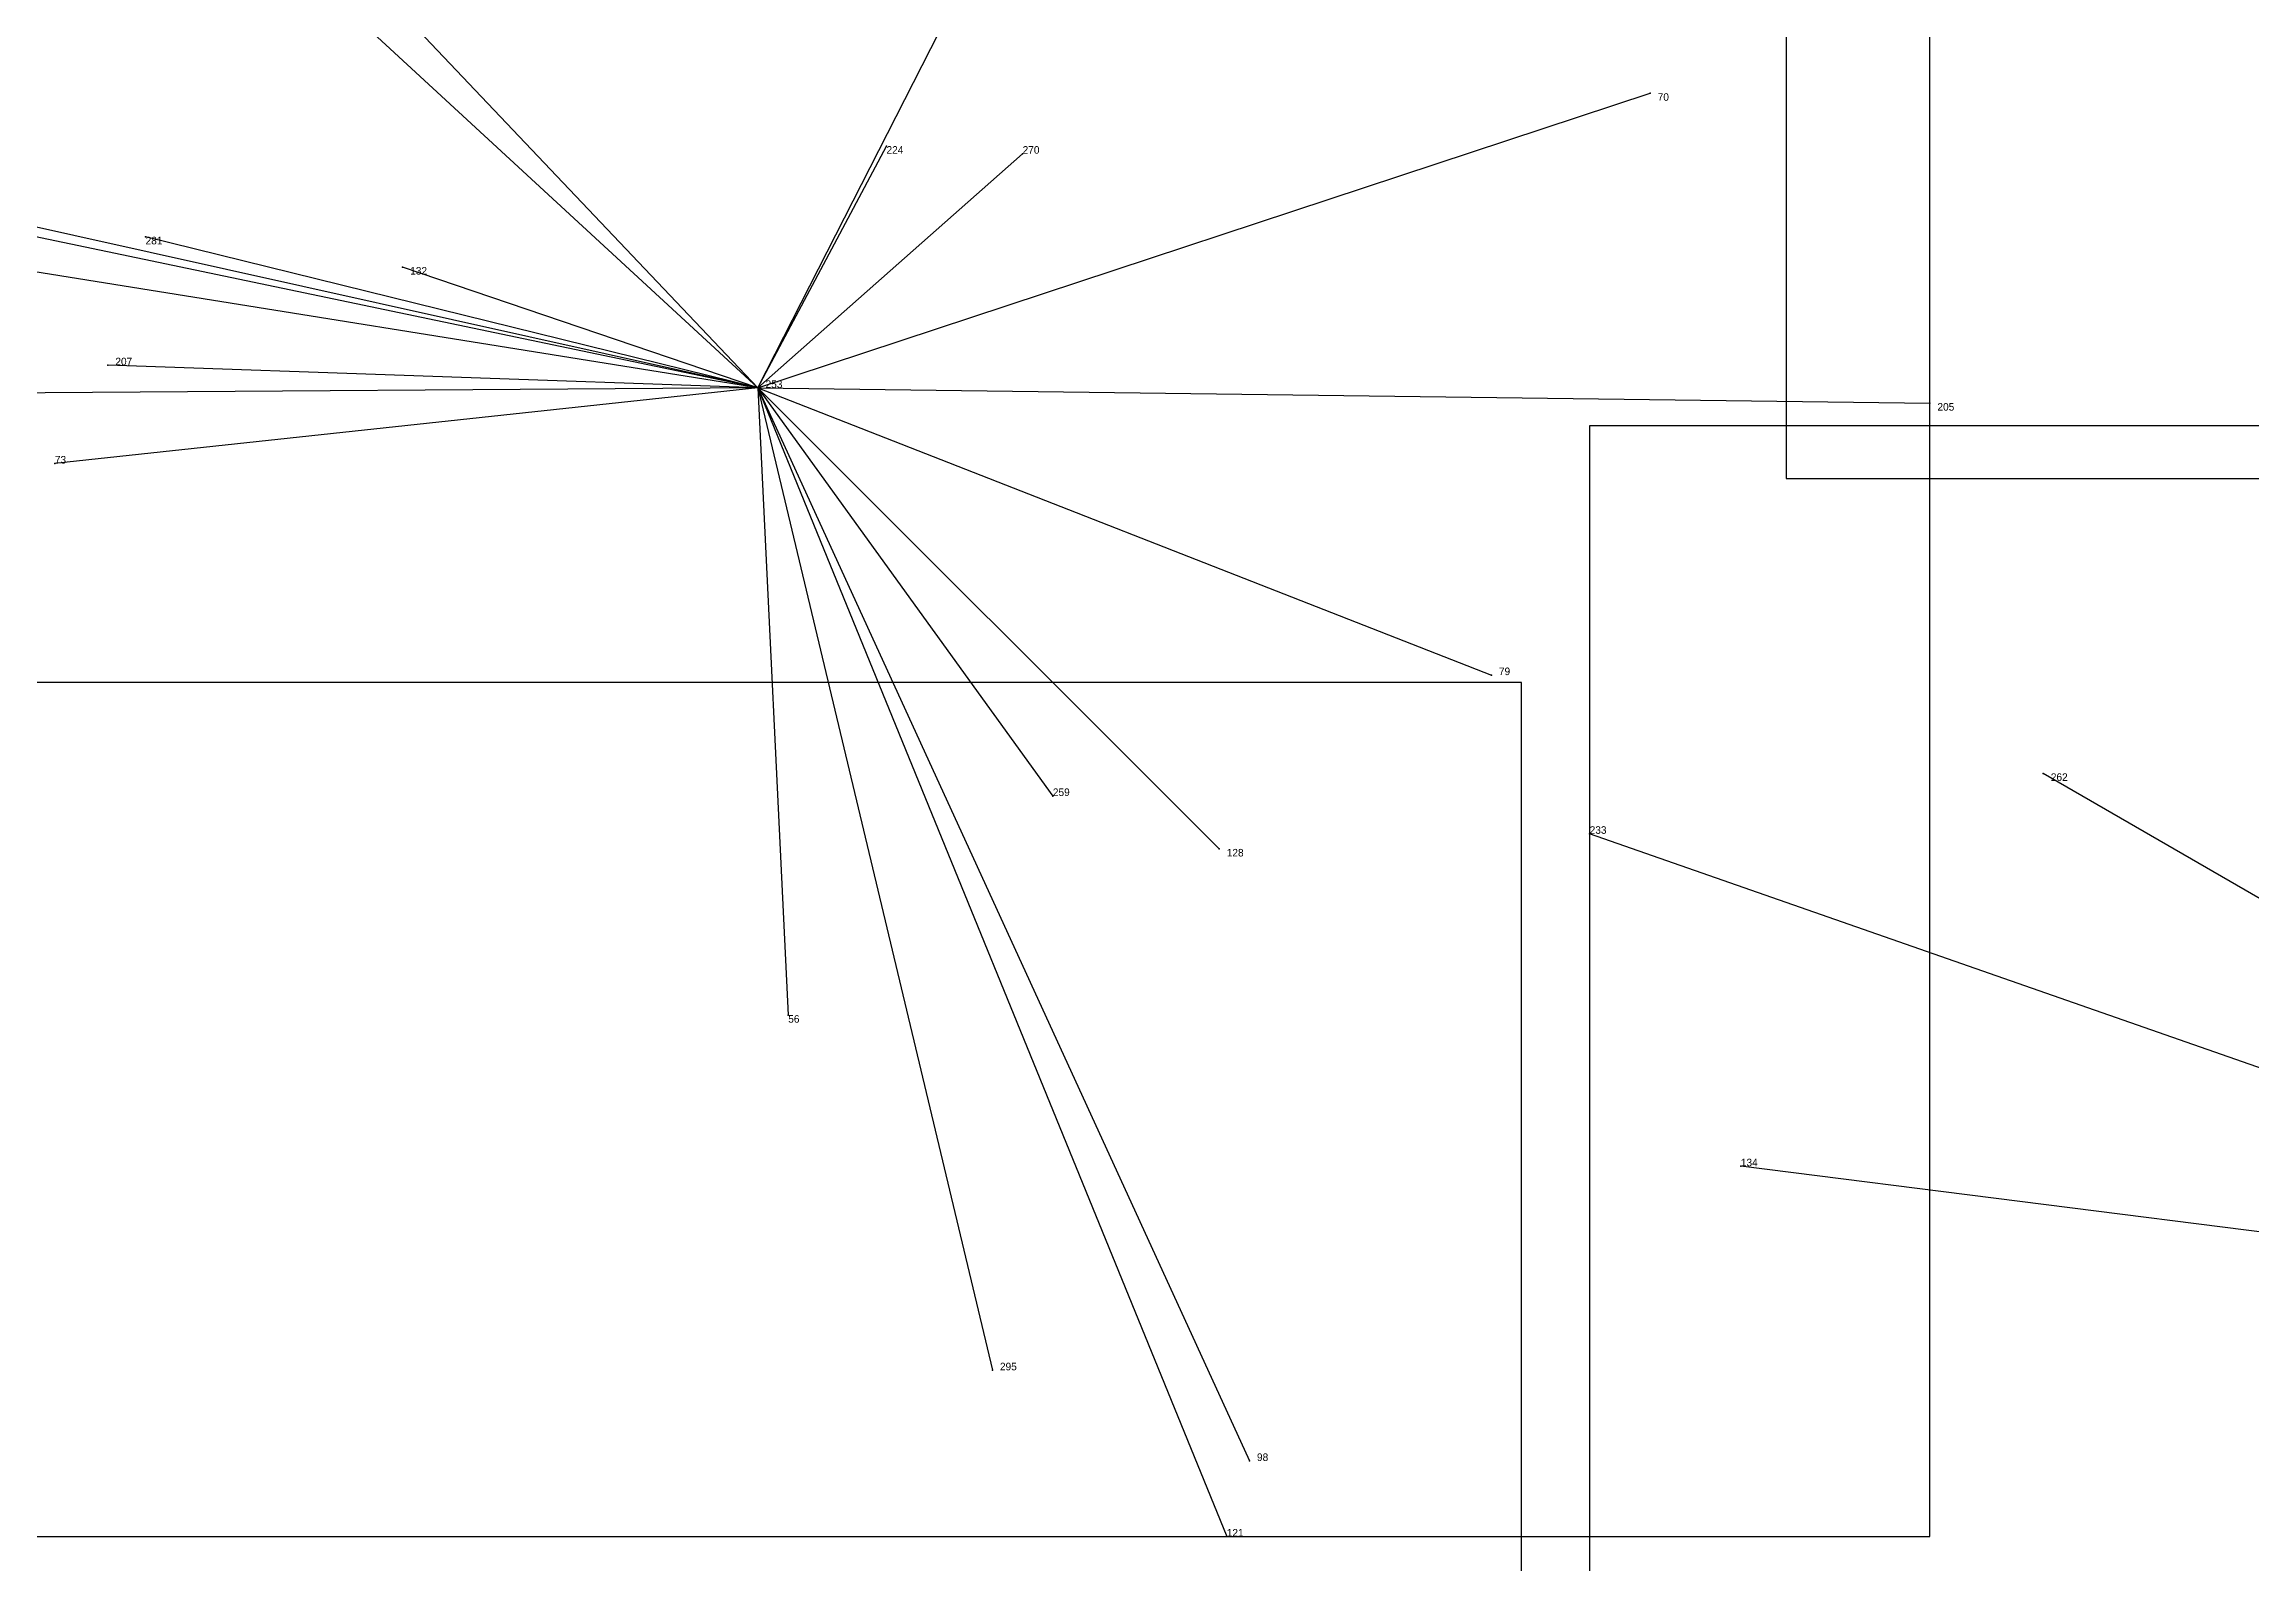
# Model space of a CAD drawing. Extents: x 0.01 to 1, y 0.004 to 0.997.
# Drawn here: x 0.2276 to 0.5196, y 0.4034 to 0.6045 of the extents above; entities that cross this region are included whole.
import ezdxf

# ---------------------------------------------------------------- set-up
doc = ezdxf.new("R2010")
doc.units = 0
for name, color, linetype in [('Clients', 3, 'CONTINUOUS'), ('Facilities', 3, 'CONTINUOUS'), ('Facilities_lines', 3, 'CONTINUOUS'), ('Min_max_boxes', 1, 'CONTINUOUS'), ('Normals', 1, 'CONTINUOUS'), ('Source_points', 5, 'CONTINUOUS'), ('Text', 3, 'CONTINUOUS')]:
    doc.layers.add(name, color=color, linetype=linetype)

msp = doc.modelspace()

# ---------------------------------------------------------------- linework, layer by layer
at = {"layer": 'Clients', "color": 5}
for p in [(0.44, 0.598), (0.339, 0.591), (0.357, 0.59), (0.241, 0.579), (0.275, 0.575), (0.236, 0.562), (0.477, 0.557), (0.229, 0.549), (0.419, 0.521), (0.492, 0.508), (0.361, 0.505), (0.432, 0.5), (0.383, 0.498), (0.326, 0.476), (0.452, 0.456), (0.353, 0.429), (0.387, 0.417), (0.384, 0.407)]:
    msp.add_point(p, dxfattribs=at)
at = {"layer": 'Facilities', "color": 3}
msp.add_point((0.322, 0.559), dxfattribs=at)
at = {"layer": 'Facilities_lines', "color": 3}
for p, q in [((0.322, 0.559), (0.381, 0.675)), ((0.322, 0.559), (0.23, 0.656)), ((0.322, 0.559), (0.244, 0.631)), ((0.322, 0.559), (0.138, 0.6)), ((0.322, 0.559), (0.44, 0.598)), ((0.322, 0.559), (0.339, 0.591)), ((0.322, 0.559), (0.357, 0.59)), ((0.322, 0.559), (0.154, 0.586)), ((0.322, 0.559), (0.212, 0.582)), ((0.322, 0.559), (0.241, 0.579)), ((0.322, 0.559), (0.275, 0.575)), ((0.322, 0.559), (0.236, 0.562)), ((0.322, 0.559), (0.177, 0.558)), ((0.322, 0.559), (0.229, 0.549)), ((0.322, 0.559), (0.326, 0.476)), ((0.322, 0.559), (0.419, 0.521)), ((0.322, 0.559), (0.387, 0.417)), ((0.322, 0.559), (0.384, 0.407)), ((0.322, 0.559), (0.383, 0.498)), ((0.322, 0.559), (0.477, 0.557)), ((0.322, 0.559), (0.361, 0.505)), ((0.322, 0.559), (0.353, 0.429)), ((0.618, 0.435), (0.492, 0.508)), ((0.618, 0.435), (0.432, 0.5)), ((0.618, 0.435), (0.452, 0.456))]:
    msp.add_line(p, q, dxfattribs=at)
at = {"layer": 'Min_max_boxes', "color": 1}
for p, q in [((0.458, 0.834), (0.458, 0.547)), ((0.458, 0.834), (0.458, 0.547)), ((0.477, 0.407), (0.477, 0.675)), ((0.477, 0.407), (0.477, 0.675)), ((0.759, 0.554), (0.432, 0.554)), ((0.432, 0.554), (0.432, 0.26)), ((0.759, 0.554), (0.432, 0.554)), ((0.432, 0.554), (0.432, 0.26)), ((0.432, 0.554), (0.432, 0.554)), ((0.458, 0.547), (0.73, 0.547)), ((0.458, 0.547), (0.73, 0.547)), ((0.458, 0.547), (0.458, 0.547)), ((0.423, 0.52), (0.018, 0.52)), ((0.423, 0.52), (0.018, 0.52)), ((0.423, 0.246), (0.423, 0.52)), ((0.423, 0.246), (0.423, 0.52)), ((0.423, 0.52), (0.423, 0.52)), ((0.138, 0.407), (0.477, 0.407)), ((0.138, 0.407), (0.477, 0.407)), ((0.477, 0.407), (0.477, 0.407))]:
    msp.add_line(p, q, dxfattribs=at)
at = {"layer": 'Normals', "color": 1}
for p, q in [((0.44, 0.598), (0.44, 0.598, 0.1)), ((0.339, 0.591), (0.339, 0.591, 0.1)), ((0.357, 0.59), (0.357, 0.59, 0.1)), ((0.241, 0.579), (0.241, 0.579, 0.1)), ((0.275, 0.575), (0.275, 0.575, 0.1)), ((0.236, 0.562), (0.236, 0.562, 0.1)), ((0.322, 0.559), (0.322, 0.559, 0.1)), ((0.477, 0.557), (0.477, 0.557, 0.1)), ((0.229, 0.549), (0.229, 0.549, 0.1)), ((0.419, 0.521), (0.419, 0.521, 0.1)), ((0.492, 0.508), (0.492, 0.508, 0.1)), ((0.361, 0.505), (0.361, 0.505, 0.1)), ((0.432, 0.5), (0.432, 0.5, 0.1)), ((0.383, 0.498), (0.383, 0.498, 0.1)), ((0.326, 0.476), (0.326, 0.476, 0.1)), ((0.452, 0.456), (0.452, 0.456, 0.1)), ((0.353, 0.429), (0.353, 0.429, 0.1)), ((0.387, 0.417), (0.387, 0.417, 0.1)), ((0.384, 0.407), (0.384, 0.407, 0.1))]:
    msp.add_line(p, q, dxfattribs=at)
at = {"layer": 'Source_points', "color": 5}
for p in [(0.44, 0.598), (0.339, 0.591), (0.357, 0.59), (0.241, 0.579), (0.275, 0.575), (0.236, 0.562), (0.322, 0.559), (0.477, 0.557), (0.229, 0.549), (0.419, 0.521), (0.492, 0.508), (0.361, 0.505), (0.432, 0.5), (0.383, 0.498), (0.326, 0.476), (0.452, 0.456), (0.353, 0.429), (0.387, 0.417), (0.384, 0.407)]:
    msp.add_point(p, dxfattribs=at)

# ---------------------------------------------------------------- texts
at = {"layer": 'Text', "color": 3}
for s, p in [('70', (0.441, 0.597)), ('224', (0.339, 0.59)), ('270', (0.357, 0.59)), ('281', (0.241, 0.578)), ('132', (0.276, 0.574)), ('207', (0.237, 0.562)), ('253', (0.323, 0.559)), ('205', (0.478, 0.556)), ('73', (0.229, 0.549)), ('79', (0.42, 0.521)), ('259', (0.361, 0.505)), ('262', (0.493, 0.507)), ('233', (0.432, 0.5)), ('128', (0.384, 0.497)), ('56', (0.326, 0.475)), ('134', (0.452, 0.456)), ('295', (0.354, 0.429)), ('98', (0.388, 0.417)), ('121', (0.384, 0.407))]:
    msp.add_text(s, height=0.001, dxfattribs=at).set_placement(p)

doc.saveas('drawing.dxf')
